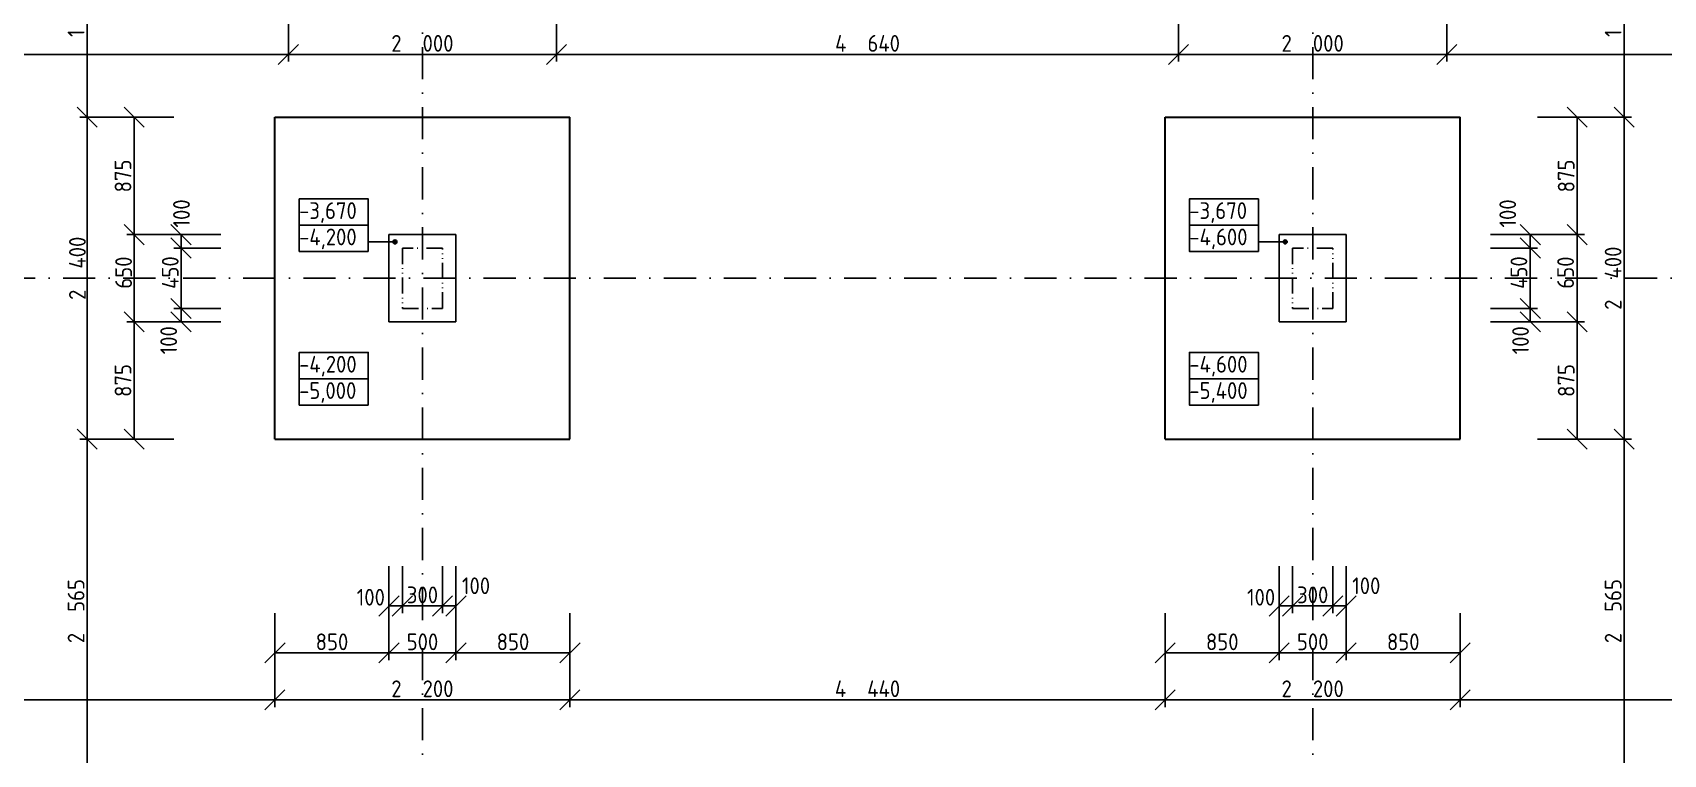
# Model space of a CAD drawing. Extents: x 4511820 to 5180432, y -1526536 to -944957.
# Drawn here: x 5126645 to 5138808, y -1452383 to -1447002 of the extents above; entities that cross this region are included whole.
import ezdxf

# ---------------------------------------------------------------- set-up
doc = ezdxf.new("R2010")
doc.units = 0
doc.header["$MEASUREMENT"] = 0
doc.linetypes.add('ACAD_ISO12W100', pattern=[22, 12, -3, 0.5, -3, 0.5, -3])
doc.linetypes.add('BODKOCIARKOVANA_3', pattern=[5.6, 3, -1.3, 0, -1.3])
doc.layers.get('0').update_dxf_attribs({"linetype": 'CONTINUOUS'})
doc.layers.get('Defpoints').update_dxf_attribs({"color": 61, "linetype": 'CONTINUOUS'})
for name, color, linetype in [('KÓTY', 4, 'CONTINUOUS'), ('MÚRY', 1, 'CONTINUOUS'), ('osi', 253, 'CONTINUOUS'), ('TENKÁ', 7, 'CONTINUOUS')]:
    doc.layers.add(name, color=color, linetype=linetype)
doc.styles.add('STYLE1', font='isocp.shx')
doc.dimstyles.new('STANDARD-50', dxfattribs={"dimtxt": 125, "dimasz": 150, "dimexe": 10, "dimexo": 200, "dimgap": 20, "dimtad": 1, "dimdsep": 46, "dimlunit": 6, "dimtxsty": 'STYLE1', "dimblk1": 'OBLIQUE', "dimblk2": 'OBLIQUE', "dimsah": 1, "dimcen": 2.5, "dimse1": 1, "dimse2": 1, "dimadec": 0, "dimazin": 0, "dimtfac": 1, "dimtmove": 1, "dimatfit": 3, "dimldrblk": 'OBLIQUE', "dimfxl": 1, "dimtolj": 1, "dimtzin": 0, "dimarcsym": 0})

# ---------------------------------------------------------------- blocks, each defined once
blk = doc.blocks.new('_OBLIQUE')
at = {"color": 0, "linetype": 'ByBlock'}
blk.add_line((-0.5, -0.5), (0.5, 0.5), dxfattribs=at)
blk = doc.blocks.new('*D37455')
at = {"layer": 'Defpoints', "color": 0}
for p in [(5128552, -1445983), (5123987, -1446083), (5128552, -1447165)]:
    blk.add_point(p, dxfattribs=at)
at = {"layer": 'KÓTY', "color": 0, "lineweight": -2}
blk.add_line((5123987, -1447165), (5128552, -1447165), dxfattribs=at)
at = {"layer": 'KÓTY', "color": 0, "linetype": 'ByBlock', "lineweight": -2, "xscale": 150, "yscale": 150, "zscale": 150, "rotation": 180}
blk.add_blockref('_OBLIQUE', (5123987, -1447165), dxfattribs=at)
at = {"layer": 'KÓTY', "color": 0, "linetype": 'ByBlock', "lineweight": -2, "xscale": 150, "yscale": 150, "zscale": 150}
blk.add_blockref('_OBLIQUE', (5128552, -1447165), dxfattribs=at)
at = {"layer": 'KÓTY', "color": 0, "insert": (5126270, -1447082), "char_height": 125, "attachment_point": 5, "style": 'STYLE1'}
blk.add_mtext('\\A1;4ﾠ565', dxfattribs=at)
blk = doc.blocks.new('*D37672')
at = {"layer": 'Defpoints', "color": 0}
for p in [(5128452, -1450033), (5130652, -1450033), (5130652, -1451977)]:
    blk.add_point(p, dxfattribs=at)
at = {"layer": 'KÓTY', "color": 0, "lineweight": -2}
blk.add_line((5128452, -1451977), (5130652, -1451977), dxfattribs=at)
at = {"layer": 'KÓTY', "color": 0, "linetype": 'ByBlock', "lineweight": -2, "xscale": 150, "yscale": 150, "zscale": 150, "rotation": 180}
blk.add_blockref('_OBLIQUE', (5128452, -1451977), dxfattribs=at)
at = {"layer": 'KÓTY', "color": 0, "linetype": 'ByBlock', "lineweight": -2, "xscale": 150, "yscale": 150, "zscale": 150}
blk.add_blockref('_OBLIQUE', (5130652, -1451977), dxfattribs=at)
at = {"layer": 'KÓTY', "color": 0, "insert": (5129552, -1451894), "char_height": 125, "attachment_point": 5, "style": 'STYLE1'}
blk.add_mtext('\\A1;2ﾠ200', dxfattribs=at)
blk = doc.blocks.new('*D37673')
at = {"layer": 'Defpoints', "color": 0}
for p in [(5123987, -1450033), (5128452, -1450033), (5123987, -1451977)]:
    blk.add_point(p, dxfattribs=at)
at = {"layer": 'KÓTY', "color": 0, "lineweight": -2}
blk.add_line((5128452, -1451977), (5123987, -1451977), dxfattribs=at)
at = {"layer": 'KÓTY', "color": 0, "linetype": 'ByBlock', "lineweight": -2, "xscale": 150, "yscale": 150, "zscale": 150, "rotation": 180}
blk.add_blockref('_OBLIQUE', (5123987, -1451977), dxfattribs=at)
at = {"layer": 'KÓTY', "color": 0, "linetype": 'ByBlock', "lineweight": -2, "xscale": 150, "yscale": 150, "zscale": 150}
blk.add_blockref('_OBLIQUE', (5128452, -1451977), dxfattribs=at)
at = {"layer": 'KÓTY', "color": 0, "insert": (5126220, -1451894), "char_height": 125, "attachment_point": 5, "style": 'STYLE1'}
blk.add_mtext('\\A1;4ﾠ465', dxfattribs=at)
blk = doc.blocks.new('*D37674')
at = {"layer": 'Defpoints', "color": 0}
for p in [(5128452.5, -1449158), (5129302.5, -1449158), (5128452.5, -1451626.5)]:
    blk.add_point(p, dxfattribs=at)
at = {"layer": 'KÓTY', "color": 0, "lineweight": -2}
blk.add_line((5129302.5, -1451626.5), (5128452.5, -1451626.5), dxfattribs=at)
at = {"layer": 'KÓTY', "color": 0, "linetype": 'ByBlock', "lineweight": -2, "xscale": 150, "yscale": 150, "zscale": 150, "rotation": 180}
blk.add_blockref('_OBLIQUE', (5128452.5, -1451626.5), dxfattribs=at)
at = {"layer": 'KÓTY', "color": 0, "linetype": 'ByBlock', "lineweight": -2, "xscale": 150, "yscale": 150, "zscale": 150}
blk.add_blockref('_OBLIQUE', (5129302.5, -1451626.5), dxfattribs=at)
at = {"layer": 'KÓTY', "color": 0, "insert": (5128877.5, -1451544), "char_height": 125, "attachment_point": 5, "style": 'STYLE1'}
blk.add_mtext('\\A1;850', dxfattribs=at)
blk = doc.blocks.new('*D37675')
at = {"layer": 'Defpoints', "color": 0}
for p in [(5129302.5, -1449158), (5129802.5, -1449158), (5129802.5, -1451626.5)]:
    blk.add_point(p, dxfattribs=at)
at = {"layer": 'KÓTY', "color": 0, "lineweight": -2}
blk.add_line((5129302.5, -1451626.5), (5129802.5, -1451626.5), dxfattribs=at)
at = {"layer": 'KÓTY', "color": 0, "linetype": 'ByBlock', "lineweight": -2, "xscale": 150, "yscale": 150, "zscale": 150, "rotation": 180}
blk.add_blockref('_OBLIQUE', (5129302.5, -1451626.5), dxfattribs=at)
at = {"layer": 'KÓTY', "color": 0, "linetype": 'ByBlock', "lineweight": -2, "xscale": 150, "yscale": 150, "zscale": 150}
blk.add_blockref('_OBLIQUE', (5129802.5, -1451626.5), dxfattribs=at)
at = {"layer": 'KÓTY', "color": 0, "insert": (5129552.5, -1451544), "char_height": 125, "attachment_point": 5, "style": 'STYLE1'}
blk.add_mtext('\\A1;500', dxfattribs=at)
blk = doc.blocks.new('*D37676')
at = {"layer": 'Defpoints', "color": 0}
for p in [(5129802.5, -1449158), (5130652.5, -1449158), (5130652.5, -1451626.5)]:
    blk.add_point(p, dxfattribs=at)
at = {"layer": 'KÓTY', "color": 0, "lineweight": -2}
blk.add_line((5129802.5, -1451626.5), (5130652.5, -1451626.5), dxfattribs=at)
at = {"layer": 'KÓTY', "color": 0, "linetype": 'ByBlock', "lineweight": -2, "xscale": 150, "yscale": 150, "zscale": 150, "rotation": 180}
blk.add_blockref('_OBLIQUE', (5129802.5, -1451626.5), dxfattribs=at)
at = {"layer": 'KÓTY', "color": 0, "linetype": 'ByBlock', "lineweight": -2, "xscale": 150, "yscale": 150, "zscale": 150}
blk.add_blockref('_OBLIQUE', (5130652.5, -1451626.5), dxfattribs=at)
at = {"layer": 'KÓTY', "color": 0, "insert": (5130227.5, -1451544), "char_height": 125, "attachment_point": 5, "style": 'STYLE1'}
blk.add_mtext('\\A1;850', dxfattribs=at)
blk = doc.blocks.new('*D37677')
at = {"layer": 'Defpoints', "color": 0}
for p in [(5129402.5, -1449058), (5129702.5, -1449058), (5129402.5, -1451276.5)]:
    blk.add_point(p, dxfattribs=at)
at = {"layer": 'KÓTY', "color": 0, "lineweight": -2}
blk.add_line((5129702.5, -1451276.5), (5129402.5, -1451276.5), dxfattribs=at)
at = {"layer": 'KÓTY', "color": 0, "linetype": 'ByBlock', "lineweight": -2, "xscale": 150, "yscale": 150, "zscale": 150, "rotation": 180}
blk.add_blockref('_OBLIQUE', (5129402.5, -1451276.5), dxfattribs=at)
at = {"layer": 'KÓTY', "color": 0, "linetype": 'ByBlock', "lineweight": -2, "xscale": 150, "yscale": 150, "zscale": 150}
blk.add_blockref('_OBLIQUE', (5129702.5, -1451276.5), dxfattribs=at)
at = {"layer": 'KÓTY', "color": 0, "insert": (5129552.5, -1451194), "char_height": 125, "attachment_point": 5, "style": 'STYLE1'}
blk.add_mtext('\\A1;300', dxfattribs=at)
blk = doc.blocks.new('*D37678')
at = {"layer": 'Defpoints', "color": 0}
for p in [(5129702.5, -1449058), (5129802.5, -1449058), (5129802.5, -1451276.5)]:
    blk.add_point(p, dxfattribs=at)
at = {"layer": 'KÓTY', "color": 0, "lineweight": -2}
blk.add_line((5129702.5, -1451276.5), (5129802.5, -1451276.5), dxfattribs=at)
at = {"layer": 'KÓTY', "color": 0, "linetype": 'ByBlock', "lineweight": -2, "xscale": 150, "yscale": 150, "zscale": 150, "rotation": 180}
blk.add_blockref('_OBLIQUE', (5129702.5, -1451276.5), dxfattribs=at)
at = {"layer": 'KÓTY', "color": 0, "linetype": 'ByBlock', "lineweight": -2, "xscale": 150, "yscale": 150, "zscale": 150}
blk.add_blockref('_OBLIQUE', (5129802.5, -1451276.5), dxfattribs=at)
at = {"layer": 'KÓTY', "color": 0, "insert": (5129952, -1451126), "char_height": 125, "attachment_point": 5, "style": 'STYLE1'}
blk.add_mtext('\\A1;100', dxfattribs=at)
blk = doc.blocks.new('*D37679')
at = {"layer": 'Defpoints', "color": 0}
for p in [(5129302.5, -1449058), (5129402.5, -1449058), (5129302.5, -1451276.5)]:
    blk.add_point(p, dxfattribs=at)
at = {"layer": 'KÓTY', "color": 0, "lineweight": -2}
blk.add_line((5129402.5, -1451276.5), (5129302.5, -1451276.5), dxfattribs=at)
at = {"layer": 'KÓTY', "color": 0, "linetype": 'ByBlock', "lineweight": -2, "xscale": 150, "yscale": 150, "zscale": 150, "rotation": 180}
blk.add_blockref('_OBLIQUE', (5129302.5, -1451276.5), dxfattribs=at)
at = {"layer": 'KÓTY', "color": 0, "linetype": 'ByBlock', "lineweight": -2, "xscale": 150, "yscale": 150, "zscale": 150}
blk.add_blockref('_OBLIQUE', (5129402.5, -1451276.5), dxfattribs=at)
at = {"layer": 'KÓTY', "color": 0, "insert": (5129167.5, -1451211.5), "char_height": 125, "attachment_point": 5, "style": 'STYLE1'}
blk.add_mtext('\\A1;100', dxfattribs=at)
blk = doc.blocks.new('*D37872')
at = {"layer": 'Defpoints', "color": 0}
for p in [(5130652, -1450033), (5135092, -1450033), (5135092, -1451977)]:
    blk.add_point(p, dxfattribs=at)
at = {"layer": 'KÓTY', "color": 0, "lineweight": -2}
blk.add_line((5130652, -1451977), (5135092, -1451977), dxfattribs=at)
at = {"layer": 'KÓTY', "color": 0, "linetype": 'ByBlock', "lineweight": -2, "xscale": 150, "yscale": 150, "zscale": 150, "rotation": 180}
blk.add_blockref('_OBLIQUE', (5130652, -1451977), dxfattribs=at)
at = {"layer": 'KÓTY', "color": 0, "linetype": 'ByBlock', "lineweight": -2, "xscale": 150, "yscale": 150, "zscale": 150}
blk.add_blockref('_OBLIQUE', (5135092, -1451977), dxfattribs=at)
at = {"layer": 'KÓTY', "color": 0, "insert": (5132872, -1451894), "char_height": 125, "attachment_point": 5, "style": 'STYLE1'}
blk.add_mtext('\\A1;4ﾠ440', dxfattribs=at)
blk = doc.blocks.new('*D37873')
at = {"layer": 'Defpoints', "color": 0}
for p in [(5135092, -1450033), (5137292, -1450033), (5137292, -1451977)]:
    blk.add_point(p, dxfattribs=at)
at = {"layer": 'KÓTY', "color": 0, "lineweight": -2}
blk.add_line((5135092, -1451977), (5137292, -1451977), dxfattribs=at)
at = {"layer": 'KÓTY', "color": 0, "linetype": 'ByBlock', "lineweight": -2, "xscale": 150, "yscale": 150, "zscale": 150, "rotation": 180}
blk.add_blockref('_OBLIQUE', (5135092, -1451977), dxfattribs=at)
at = {"layer": 'KÓTY', "color": 0, "linetype": 'ByBlock', "lineweight": -2, "xscale": 150, "yscale": 150, "zscale": 150}
blk.add_blockref('_OBLIQUE', (5137292, -1451977), dxfattribs=at)
at = {"layer": 'KÓTY', "color": 0, "insert": (5136192, -1451894), "char_height": 125, "attachment_point": 5, "style": 'STYLE1'}
blk.add_mtext('\\A1;2ﾠ200', dxfattribs=at)
blk = doc.blocks.new('*D37874')
at = {"layer": 'Defpoints', "color": 0}
for p in [(5137292, -1450033), (5141832, -1450033), (5141832, -1451977)]:
    blk.add_point(p, dxfattribs=at)
at = {"layer": 'KÓTY', "color": 0, "lineweight": -2}
blk.add_line((5137292, -1451977), (5141832, -1451977), dxfattribs=at)
at = {"layer": 'KÓTY', "color": 0, "linetype": 'ByBlock', "lineweight": -2, "xscale": 150, "yscale": 150, "zscale": 150, "rotation": 180}
blk.add_blockref('_OBLIQUE', (5137292, -1451977), dxfattribs=at)
at = {"layer": 'KÓTY', "color": 0, "linetype": 'ByBlock', "lineweight": -2, "xscale": 150, "yscale": 150, "zscale": 150}
blk.add_blockref('_OBLIQUE', (5141832, -1451977), dxfattribs=at)
at = {"layer": 'KÓTY', "color": 0, "insert": (5139562, -1451894), "char_height": 125, "attachment_point": 5, "style": 'STYLE1'}
blk.add_mtext('\\A1;4ﾠ540', dxfattribs=at)
blk = doc.blocks.new('*D37875')
at = {"layer": 'Defpoints', "color": 0}
for p in [(5135092.5, -1449158), (5135942.5, -1449158), (5135092.5, -1451626.5)]:
    blk.add_point(p, dxfattribs=at)
at = {"layer": 'KÓTY', "color": 0, "lineweight": -2}
blk.add_line((5135942.5, -1451626.5), (5135092.5, -1451626.5), dxfattribs=at)
at = {"layer": 'KÓTY', "color": 0, "linetype": 'ByBlock', "lineweight": -2, "xscale": 150, "yscale": 150, "zscale": 150, "rotation": 180}
blk.add_blockref('_OBLIQUE', (5135092.5, -1451626.5), dxfattribs=at)
at = {"layer": 'KÓTY', "color": 0, "linetype": 'ByBlock', "lineweight": -2, "xscale": 150, "yscale": 150, "zscale": 150}
blk.add_blockref('_OBLIQUE', (5135942.5, -1451626.5), dxfattribs=at)
at = {"layer": 'KÓTY', "color": 0, "insert": (5135517.5, -1451544), "char_height": 125, "attachment_point": 5, "style": 'STYLE1'}
blk.add_mtext('\\A1;850', dxfattribs=at)
blk = doc.blocks.new('*D37876')
at = {"layer": 'Defpoints', "color": 0}
for p in [(5135942.5, -1449158), (5136442.5, -1449158), (5136442.5, -1451626.5)]:
    blk.add_point(p, dxfattribs=at)
at = {"layer": 'KÓTY', "color": 0, "lineweight": -2}
blk.add_line((5135942.5, -1451626.5), (5136442.5, -1451626.5), dxfattribs=at)
at = {"layer": 'KÓTY', "color": 0, "linetype": 'ByBlock', "lineweight": -2, "xscale": 150, "yscale": 150, "zscale": 150, "rotation": 180}
blk.add_blockref('_OBLIQUE', (5135942.5, -1451626.5), dxfattribs=at)
at = {"layer": 'KÓTY', "color": 0, "linetype": 'ByBlock', "lineweight": -2, "xscale": 150, "yscale": 150, "zscale": 150}
blk.add_blockref('_OBLIQUE', (5136442.5, -1451626.5), dxfattribs=at)
at = {"layer": 'KÓTY', "color": 0, "insert": (5136192.5, -1451544), "char_height": 125, "attachment_point": 5, "style": 'STYLE1'}
blk.add_mtext('\\A1;500', dxfattribs=at)
blk = doc.blocks.new('*D37877')
at = {"layer": 'Defpoints', "color": 0}
for p in [(5136442.5, -1449158), (5137292.5, -1449158), (5137292.5, -1451626.5)]:
    blk.add_point(p, dxfattribs=at)
at = {"layer": 'KÓTY', "color": 0, "lineweight": -2}
blk.add_line((5136442.5, -1451626.5), (5137292.5, -1451626.5), dxfattribs=at)
at = {"layer": 'KÓTY', "color": 0, "linetype": 'ByBlock', "lineweight": -2, "xscale": 150, "yscale": 150, "zscale": 150, "rotation": 180}
blk.add_blockref('_OBLIQUE', (5136442.5, -1451626.5), dxfattribs=at)
at = {"layer": 'KÓTY', "color": 0, "linetype": 'ByBlock', "lineweight": -2, "xscale": 150, "yscale": 150, "zscale": 150}
blk.add_blockref('_OBLIQUE', (5137292.5, -1451626.5), dxfattribs=at)
at = {"layer": 'KÓTY', "color": 0, "insert": (5136867.5, -1451544), "char_height": 125, "attachment_point": 5, "style": 'STYLE1'}
blk.add_mtext('\\A1;850', dxfattribs=at)
blk = doc.blocks.new('*D37878')
at = {"layer": 'Defpoints', "color": 0}
for p in [(5136042.5, -1449058), (5136342.5, -1449058), (5136042.5, -1451276.5)]:
    blk.add_point(p, dxfattribs=at)
at = {"layer": 'KÓTY', "color": 0, "lineweight": -2}
blk.add_line((5136342.5, -1451276.5), (5136042.5, -1451276.5), dxfattribs=at)
at = {"layer": 'KÓTY', "color": 0, "linetype": 'ByBlock', "lineweight": -2, "xscale": 150, "yscale": 150, "zscale": 150, "rotation": 180}
blk.add_blockref('_OBLIQUE', (5136042.5, -1451276.5), dxfattribs=at)
at = {"layer": 'KÓTY', "color": 0, "linetype": 'ByBlock', "lineweight": -2, "xscale": 150, "yscale": 150, "zscale": 150}
blk.add_blockref('_OBLIQUE', (5136342.5, -1451276.5), dxfattribs=at)
at = {"layer": 'KÓTY', "color": 0, "insert": (5136192.5, -1451194), "char_height": 125, "attachment_point": 5, "style": 'STYLE1'}
blk.add_mtext('\\A1;300', dxfattribs=at)
blk = doc.blocks.new('*D37879')
at = {"layer": 'Defpoints', "color": 0}
for p in [(5136342.5, -1449058), (5136442.5, -1449058), (5136442.5, -1451276.5)]:
    blk.add_point(p, dxfattribs=at)
at = {"layer": 'KÓTY', "color": 0, "lineweight": -2}
blk.add_line((5136342.5, -1451276.5), (5136442.5, -1451276.5), dxfattribs=at)
at = {"layer": 'KÓTY', "color": 0, "linetype": 'ByBlock', "lineweight": -2, "xscale": 150, "yscale": 150, "zscale": 150, "rotation": 180}
blk.add_blockref('_OBLIQUE', (5136342.5, -1451276.5), dxfattribs=at)
at = {"layer": 'KÓTY', "color": 0, "linetype": 'ByBlock', "lineweight": -2, "xscale": 150, "yscale": 150, "zscale": 150}
blk.add_blockref('_OBLIQUE', (5136442.5, -1451276.5), dxfattribs=at)
at = {"layer": 'KÓTY', "color": 0, "insert": (5136592, -1451126), "char_height": 125, "attachment_point": 5, "style": 'STYLE1'}
blk.add_mtext('\\A1;100', dxfattribs=at)
blk = doc.blocks.new('*D37880')
at = {"layer": 'Defpoints', "color": 0}
for p in [(5135942.5, -1449058), (5136042.5, -1449058), (5135942.5, -1451276.5)]:
    blk.add_point(p, dxfattribs=at)
at = {"layer": 'KÓTY', "color": 0, "lineweight": -2}
blk.add_line((5136042.5, -1451276.5), (5135942.5, -1451276.5), dxfattribs=at)
at = {"layer": 'KÓTY', "color": 0, "linetype": 'ByBlock', "lineweight": -2, "xscale": 150, "yscale": 150, "zscale": 150, "rotation": 180}
blk.add_blockref('_OBLIQUE', (5135942.5, -1451276.5), dxfattribs=at)
at = {"layer": 'KÓTY', "color": 0, "linetype": 'ByBlock', "lineweight": -2, "xscale": 150, "yscale": 150, "zscale": 150}
blk.add_blockref('_OBLIQUE', (5136042.5, -1451276.5), dxfattribs=at)
at = {"layer": 'KÓTY', "color": 0, "insert": (5135807.5, -1451211.5), "char_height": 125, "attachment_point": 5, "style": 'STYLE1'}
blk.add_mtext('\\A1;100', dxfattribs=at)
blk = doc.blocks.new('*D37916')
at = {"layer": 'Defpoints', "color": 0}
for p in [(5128552, -1445983), (5130552, -1445983), (5130552, -1447165)]:
    blk.add_point(p, dxfattribs=at)
at = {"layer": 'KÓTY', "color": 0, "lineweight": -2}
blk.add_line((5128552, -1447165), (5130552, -1447165), dxfattribs=at)
at = {"layer": 'KÓTY', "color": 0, "linetype": 'ByBlock', "lineweight": -2, "xscale": 150, "yscale": 150, "zscale": 150, "rotation": 180}
blk.add_blockref('_OBLIQUE', (5128552, -1447165), dxfattribs=at)
at = {"layer": 'KÓTY', "color": 0, "linetype": 'ByBlock', "lineweight": -2, "xscale": 150, "yscale": 150, "zscale": 150}
blk.add_blockref('_OBLIQUE', (5130552, -1447165), dxfattribs=at)
at = {"layer": 'KÓTY', "color": 0, "insert": (5129552, -1447082), "char_height": 125, "attachment_point": 5, "style": 'STYLE1'}
blk.add_mtext('\\A1;2ﾠ000', dxfattribs=at)
blk = doc.blocks.new('*D37917')
at = {"layer": 'Defpoints', "color": 0}
for p in [(5130552, -1445983), (5135192, -1445983), (5135192, -1447165)]:
    blk.add_point(p, dxfattribs=at)
at = {"layer": 'KÓTY', "color": 0, "lineweight": -2}
blk.add_line((5130552, -1447165), (5135192, -1447165), dxfattribs=at)
at = {"layer": 'KÓTY', "color": 0, "linetype": 'ByBlock', "lineweight": -2, "xscale": 150, "yscale": 150, "zscale": 150, "rotation": 180}
blk.add_blockref('_OBLIQUE', (5130552, -1447165), dxfattribs=at)
at = {"layer": 'KÓTY', "color": 0, "linetype": 'ByBlock', "lineweight": -2, "xscale": 150, "yscale": 150, "zscale": 150}
blk.add_blockref('_OBLIQUE', (5135192, -1447165), dxfattribs=at)
at = {"layer": 'KÓTY', "color": 0, "insert": (5132872, -1447082), "char_height": 125, "attachment_point": 5, "style": 'STYLE1'}
blk.add_mtext('\\A1;4ﾠ640', dxfattribs=at)
blk = doc.blocks.new('*D37918')
at = {"layer": 'Defpoints', "color": 0}
for p in [(5135192, -1445983), (5137192, -1445983), (5137192, -1447165)]:
    blk.add_point(p, dxfattribs=at)
at = {"layer": 'KÓTY', "color": 0, "lineweight": -2}
blk.add_line((5135192, -1447165), (5137192, -1447165), dxfattribs=at)
at = {"layer": 'KÓTY', "color": 0, "linetype": 'ByBlock', "lineweight": -2, "xscale": 150, "yscale": 150, "zscale": 150, "rotation": 180}
blk.add_blockref('_OBLIQUE', (5135192, -1447165), dxfattribs=at)
at = {"layer": 'KÓTY', "color": 0, "linetype": 'ByBlock', "lineweight": -2, "xscale": 150, "yscale": 150, "zscale": 150}
blk.add_blockref('_OBLIQUE', (5137192, -1447165), dxfattribs=at)
at = {"layer": 'KÓTY', "color": 0, "insert": (5136192, -1447082), "char_height": 125, "attachment_point": 5, "style": 'STYLE1'}
blk.add_mtext('\\A1;2ﾠ000', dxfattribs=at)
blk = doc.blocks.new('*D37964')
at = {"layer": 'Defpoints', "color": 0}
for p in [(5128326, -1447633), (5127051, -1450033), (5128326, -1450033)]:
    blk.add_point(p, dxfattribs=at)
at = {"layer": 'KÓTY', "color": 0, "lineweight": -2}
blk.add_line((5127051, -1447633), (5127051, -1450033), dxfattribs=at)
at = {"layer": 'KÓTY', "color": 0, "linetype": 'ByBlock', "lineweight": -2, "xscale": 150, "yscale": 150, "zscale": 150}
for p, rotation in [((5127051, -1447633), 90), ((5127051, -1450033), 270)]:
    blk.add_blockref('_OBLIQUE', p, dxfattribs=dict(at, rotation=rotation))
at = {"layer": 'KÓTY', "color": 0, "insert": (5126979, -1448759), "char_height": 125, "attachment_point": 5, "rotation": 90, "style": 'STYLE1'}
blk.add_mtext('\\A1;2ﾠ400', dxfattribs=at)
blk = doc.blocks.new('*D37965')
at = {"layer": 'Defpoints', "color": 0}
for p in [(5129175.5, -1449158), (5127401.5, -1450033), (5129175.5, -1450033)]:
    blk.add_point(p, dxfattribs=at)
at = {"layer": 'KÓTY', "color": 0, "lineweight": -2}
blk.add_line((5127401.5, -1449158), (5127401.5, -1450033), dxfattribs=at)
at = {"layer": 'KÓTY', "color": 0, "linetype": 'ByBlock', "lineweight": -2, "xscale": 150, "yscale": 150, "zscale": 150}
for p, rotation in [((5127401.5, -1449158), 90), ((5127401.5, -1450033), 270)]:
    blk.add_blockref('_OBLIQUE', p, dxfattribs=dict(at, rotation=rotation))
at = {"layer": 'KÓTY', "color": 0, "insert": (5127319, -1449595.5), "char_height": 125, "attachment_point": 5, "rotation": 90, "style": 'STYLE1'}
blk.add_mtext('\\A1;875', dxfattribs=at)
blk = doc.blocks.new('*D37966')
at = {"layer": 'Defpoints', "color": 0}
for p in [(5129275.5, -1448608), (5127751.5, -1449058), (5129275.5, -1449058)]:
    blk.add_point(p, dxfattribs=at)
at = {"layer": 'KÓTY', "color": 0, "lineweight": -2}
blk.add_line((5127751.5, -1448608), (5127751.5, -1449058), dxfattribs=at)
at = {"layer": 'KÓTY', "color": 0, "linetype": 'ByBlock', "lineweight": -2, "xscale": 150, "yscale": 150, "zscale": 150}
for p, rotation in [((5127751.5, -1448608), 90), ((5127751.5, -1449058), 270)]:
    blk.add_blockref('_OBLIQUE', p, dxfattribs=dict(at, rotation=rotation))
at = {"layer": 'KÓTY', "color": 0, "insert": (5127671.5, -1448791), "char_height": 125, "attachment_point": 5, "rotation": 90, "style": 'STYLE1'}
blk.add_mtext('\\A1;450', dxfattribs=at)
blk = doc.blocks.new('*D37967')
at = {"layer": 'Defpoints', "color": 0}
for p in [(5129175.5, -1448508), (5127401.5, -1449158), (5129175.5, -1449158)]:
    blk.add_point(p, dxfattribs=at)
at = {"layer": 'KÓTY', "color": 0, "lineweight": -2}
blk.add_line((5127401.5, -1448508), (5127401.5, -1449158), dxfattribs=at)
at = {"layer": 'KÓTY', "color": 0, "linetype": 'ByBlock', "lineweight": -2, "xscale": 150, "yscale": 150, "zscale": 150}
for p, rotation in [((5127401.5, -1448508), 90), ((5127401.5, -1449158), 270)]:
    blk.add_blockref('_OBLIQUE', p, dxfattribs=dict(at, rotation=rotation))
at = {"layer": 'KÓTY', "color": 0, "insert": (5127323.5, -1448791), "char_height": 125, "attachment_point": 5, "rotation": 90, "style": 'STYLE1'}
blk.add_mtext('\\A1;650', dxfattribs=at)
blk = doc.blocks.new('*D37968')
at = {"layer": 'Defpoints', "color": 0}
for p in [(5127401.5, -1447633), (5129175.5, -1447633), (5129175.5, -1448508)]:
    blk.add_point(p, dxfattribs=at)
at = {"layer": 'KÓTY', "color": 0, "lineweight": -2}
blk.add_line((5127401.5, -1448508), (5127401.5, -1447633), dxfattribs=at)
at = {"layer": 'KÓTY', "color": 0, "linetype": 'ByBlock', "lineweight": -2, "xscale": 150, "yscale": 150, "zscale": 150}
for p, rotation in [((5127401.5, -1447633), 90), ((5127401.5, -1448508), 270)]:
    blk.add_blockref('_OBLIQUE', p, dxfattribs=dict(at, rotation=rotation))
at = {"layer": 'KÓTY', "color": 0, "insert": (5127319, -1448070.5), "char_height": 125, "attachment_point": 5, "rotation": 90, "style": 'STYLE1'}
blk.add_mtext('\\A1;875', dxfattribs=at)
blk = doc.blocks.new('*D37969')
at = {"layer": 'Defpoints', "color": 0}
for p in [(5127751.5, -1448508), (5129275.5, -1448508), (5129275.5, -1448608)]:
    blk.add_point(p, dxfattribs=at)
at = {"layer": 'KÓTY', "color": 0, "lineweight": -2}
blk.add_line((5127751.5, -1448608), (5127751.5, -1448508), dxfattribs=at)
at = {"layer": 'KÓTY', "color": 0, "linetype": 'ByBlock', "lineweight": -2, "xscale": 150, "yscale": 150, "zscale": 150}
for p, rotation in [((5127751.5, -1448508), 90), ((5127751.5, -1448608), 270)]:
    blk.add_blockref('_OBLIQUE', p, dxfattribs=dict(at, rotation=rotation))
at = {"layer": 'KÓTY', "color": 0, "insert": (5127755, -1448350), "char_height": 125, "attachment_point": 5, "rotation": 90, "style": 'STYLE1'}
blk.add_mtext('\\A1;100', dxfattribs=at)
blk = doc.blocks.new('*D37970')
at = {"layer": 'Defpoints', "color": 0}
for p in [(5129275.5, -1449058), (5127751.5, -1449158), (5129275.5, -1449158)]:
    blk.add_point(p, dxfattribs=at)
at = {"layer": 'KÓTY', "color": 0, "lineweight": -2}
blk.add_line((5127751.5, -1449058), (5127751.5, -1449158), dxfattribs=at)
at = {"layer": 'KÓTY', "color": 0, "linetype": 'ByBlock', "lineweight": -2, "xscale": 150, "yscale": 150, "zscale": 150}
for p, rotation in [((5127751.5, -1449058), 90), ((5127751.5, -1449158), 270)]:
    blk.add_blockref('_OBLIQUE', p, dxfattribs=dict(at, rotation=rotation))
at = {"layer": 'KÓTY', "color": 0, "insert": (5127659.5, -1449295.5), "char_height": 125, "attachment_point": 5, "rotation": 90, "style": 'STYLE1'}
blk.add_mtext('\\A1;100', dxfattribs=at)
blk = doc.blocks.new('*D37971')
at = {"layer": 'Defpoints', "color": 0}
for p in [(5128552, -1445983), (5127051, -1447633), (5128552, -1447633)]:
    blk.add_point(p, dxfattribs=at)
at = {"layer": 'KÓTY', "color": 0, "lineweight": -2}
blk.add_line((5127051, -1445983), (5127051, -1447633), dxfattribs=at)
at = {"layer": 'KÓTY', "color": 0, "linetype": 'ByBlock', "lineweight": -2, "xscale": 150, "yscale": 150, "zscale": 150}
for p, rotation in [((5127051, -1445983), 90), ((5127051, -1447633), 270)]:
    blk.add_blockref('_OBLIQUE', p, dxfattribs=dict(at, rotation=rotation))
at = {"layer": 'KÓTY', "color": 0, "insert": (5126969, -1446808), "char_height": 125, "attachment_point": 5, "rotation": 90, "style": 'STYLE1'}
blk.add_mtext('\\A1;1ﾠ650', dxfattribs=at)
blk = doc.blocks.new('*D37972')
at = {"layer": 'Defpoints', "color": 0}
for p in [(5128452, -1450033), (5127051, -1452598), (5128452, -1452598)]:
    blk.add_point(p, dxfattribs=at)
at = {"layer": 'KÓTY', "color": 0, "lineweight": -2}
blk.add_line((5127051, -1450033), (5127051, -1452598), dxfattribs=at)
at = {"layer": 'KÓTY', "color": 0, "linetype": 'ByBlock', "lineweight": -2, "xscale": 150, "yscale": 150, "zscale": 150}
for p, rotation in [((5127051, -1450033), 90), ((5127051, -1452598), 270)]:
    blk.add_blockref('_OBLIQUE', p, dxfattribs=dict(at, rotation=rotation))
at = {"layer": 'KÓTY', "color": 0, "insert": (5126969, -1451315), "char_height": 125, "attachment_point": 5, "rotation": 90, "style": 'STYLE1'}
blk.add_mtext('\\A1;2ﾠ565', dxfattribs=at)
blk = doc.blocks.new('*D38013')
at = {"layer": 'Defpoints', "color": 0}
for p in [(5137192, -1445983), (5137192, -1447633), (5138516, -1447633)]:
    blk.add_point(p, dxfattribs=at)
at = {"layer": 'KÓTY', "color": 0, "lineweight": -2}
blk.add_line((5138516, -1445983), (5138516, -1447633), dxfattribs=at)
at = {"layer": 'KÓTY', "color": 0, "linetype": 'ByBlock', "lineweight": -2, "xscale": 150, "yscale": 150, "zscale": 150}
for p, rotation in [((5138516, -1445983), 90), ((5138516, -1447633), 270)]:
    blk.add_blockref('_OBLIQUE', p, dxfattribs=dict(at, rotation=rotation))
at = {"layer": 'KÓTY', "color": 0, "insert": (5138433, -1446808), "char_height": 125, "attachment_point": 5, "rotation": 90, "style": 'STYLE1'}
blk.add_mtext('\\A1;1ﾠ650', dxfattribs=at)
blk = doc.blocks.new('*D38014')
at = {"layer": 'Defpoints', "color": 0}
for p in [(5137292, -1447633), (5137292, -1450033), (5138516, -1450033)]:
    blk.add_point(p, dxfattribs=at)
at = {"layer": 'KÓTY', "color": 0, "lineweight": -2}
blk.add_line((5138516, -1447633), (5138516, -1450033), dxfattribs=at)
at = {"layer": 'KÓTY', "color": 0, "linetype": 'ByBlock', "lineweight": -2, "xscale": 150, "yscale": 150, "zscale": 150}
for p, rotation in [((5138516, -1447633), 90), ((5138516, -1450033), 270)]:
    blk.add_blockref('_OBLIQUE', p, dxfattribs=dict(at, rotation=rotation))
at = {"layer": 'KÓTY', "color": 0, "insert": (5138433, -1448833), "char_height": 125, "attachment_point": 5, "rotation": 90, "style": 'STYLE1'}
blk.add_mtext('\\A1;2ﾠ400', dxfattribs=at)
blk = doc.blocks.new('*D38015')
at = {"layer": 'Defpoints', "color": 0}
for p in [(5137241, -1450033), (5137241, -1452598), (5138516, -1452598)]:
    blk.add_point(p, dxfattribs=at)
at = {"layer": 'KÓTY', "color": 0, "lineweight": -2}
blk.add_line((5138516, -1450033), (5138516, -1452598), dxfattribs=at)
at = {"layer": 'KÓTY', "color": 0, "linetype": 'ByBlock', "lineweight": -2, "xscale": 150, "yscale": 150, "zscale": 150}
for p, rotation in [((5138516, -1450033), 90), ((5138516, -1452598), 270)]:
    blk.add_blockref('_OBLIQUE', p, dxfattribs=dict(at, rotation=rotation))
at = {"layer": 'KÓTY', "color": 0, "insert": (5138433, -1451315), "char_height": 125, "attachment_point": 5, "rotation": 90, "style": 'STYLE1'}
blk.add_mtext('\\A1;2ﾠ565', dxfattribs=at)
blk = doc.blocks.new('*D38022')
at = {"layer": 'Defpoints', "color": 0}
for p in [(5136391.5, -1449158), (5136391.5, -1450033), (5138165.5, -1450033)]:
    blk.add_point(p, dxfattribs=at)
at = {"layer": 'KÓTY', "color": 0, "lineweight": -2}
blk.add_line((5138165.5, -1449158), (5138165.5, -1450033), dxfattribs=at)
at = {"layer": 'KÓTY', "color": 0, "linetype": 'ByBlock', "lineweight": -2, "xscale": 150, "yscale": 150, "zscale": 150}
for p, rotation in [((5138165.5, -1449158), 90), ((5138165.5, -1450033), 270)]:
    blk.add_blockref('_OBLIQUE', p, dxfattribs=dict(at, rotation=rotation))
at = {"layer": 'KÓTY', "color": 0, "insert": (5138083, -1449595.5), "char_height": 125, "attachment_point": 5, "rotation": 90, "style": 'STYLE1'}
blk.add_mtext('\\A1;875', dxfattribs=at)
blk = doc.blocks.new('*D38023')
at = {"layer": 'Defpoints', "color": 0}
for p in [(5136291.5, -1448608), (5136291.5, -1449058), (5137815.5, -1449058)]:
    blk.add_point(p, dxfattribs=at)
at = {"layer": 'KÓTY', "color": 0, "lineweight": -2}
blk.add_line((5137815.5, -1448608), (5137815.5, -1449058), dxfattribs=at)
at = {"layer": 'KÓTY', "color": 0, "linetype": 'ByBlock', "lineweight": -2, "xscale": 150, "yscale": 150, "zscale": 150}
for p, rotation in [((5137815.5, -1448608), 90), ((5137815.5, -1449058), 270)]:
    blk.add_blockref('_OBLIQUE', p, dxfattribs=dict(at, rotation=rotation))
at = {"layer": 'KÓTY', "color": 0, "insert": (5137730.5, -1448791), "char_height": 125, "attachment_point": 5, "rotation": 90, "style": 'STYLE1'}
blk.add_mtext('\\A1;450', dxfattribs=at)
blk = doc.blocks.new('*D38024')
at = {"layer": 'Defpoints', "color": 0}
for p in [(5136391.5, -1448508), (5136391.5, -1449158), (5138165.5, -1449158)]:
    blk.add_point(p, dxfattribs=at)
at = {"layer": 'KÓTY', "color": 0, "lineweight": -2}
blk.add_line((5138165.5, -1448508), (5138165.5, -1449158), dxfattribs=at)
at = {"layer": 'KÓTY', "color": 0, "linetype": 'ByBlock', "lineweight": -2, "xscale": 150, "yscale": 150, "zscale": 150}
for p, rotation in [((5138165.5, -1448508), 90), ((5138165.5, -1449158), 270)]:
    blk.add_blockref('_OBLIQUE', p, dxfattribs=dict(at, rotation=rotation))
at = {"layer": 'KÓTY', "color": 0, "insert": (5138078.5, -1448791), "char_height": 125, "attachment_point": 5, "rotation": 90, "style": 'STYLE1'}
blk.add_mtext('\\A1;650', dxfattribs=at)
blk = doc.blocks.new('*D38025')
at = {"layer": 'Defpoints', "color": 0}
for p in [(5136391.5, -1447633), (5138165.5, -1447633), (5136391.5, -1448508)]:
    blk.add_point(p, dxfattribs=at)
at = {"layer": 'KÓTY', "color": 0, "lineweight": -2}
blk.add_line((5138165.5, -1448508), (5138165.5, -1447633), dxfattribs=at)
at = {"layer": 'KÓTY', "color": 0, "linetype": 'ByBlock', "lineweight": -2, "xscale": 150, "yscale": 150, "zscale": 150}
for p, rotation in [((5138165.5, -1447633), 90), ((5138165.5, -1448508), 270)]:
    blk.add_blockref('_OBLIQUE', p, dxfattribs=dict(at, rotation=rotation))
at = {"layer": 'KÓTY', "color": 0, "insert": (5138083, -1448070.5), "char_height": 125, "attachment_point": 5, "rotation": 90, "style": 'STYLE1'}
blk.add_mtext('\\A1;875', dxfattribs=at)
blk = doc.blocks.new('*D38026')
at = {"layer": 'Defpoints', "color": 0}
for p in [(5136291.5, -1448508), (5136291.5, -1448608), (5137815.5, -1448508)]:
    blk.add_point(p, dxfattribs=at)
at = {"layer": 'KÓTY', "color": 0, "lineweight": -2}
blk.add_line((5137815.5, -1448608), (5137815.5, -1448508), dxfattribs=at)
at = {"layer": 'KÓTY', "color": 0, "linetype": 'ByBlock', "lineweight": -2, "xscale": 150, "yscale": 150, "zscale": 150}
for p, rotation in [((5137815.5, -1448508), 90), ((5137815.5, -1448608), 270)]:
    blk.add_blockref('_OBLIQUE', p, dxfattribs=dict(at, rotation=rotation))
at = {"layer": 'KÓTY', "color": 0, "insert": (5137647, -1448350), "char_height": 125, "attachment_point": 5, "rotation": 90, "style": 'STYLE1'}
blk.add_mtext('\\A1;100', dxfattribs=at)
blk = doc.blocks.new('*D38027')
at = {"layer": 'Defpoints', "color": 0}
for p in [(5136291.5, -1449058), (5136291.5, -1449158), (5137815.5, -1449158)]:
    blk.add_point(p, dxfattribs=at)
at = {"layer": 'KÓTY', "color": 0, "lineweight": -2}
blk.add_line((5137815.5, -1449058), (5137815.5, -1449158), dxfattribs=at)
at = {"layer": 'KÓTY', "color": 0, "linetype": 'ByBlock', "lineweight": -2, "xscale": 150, "yscale": 150, "zscale": 150}
for p, rotation in [((5137815.5, -1449058), 90), ((5137815.5, -1449158), 270)]:
    blk.add_blockref('_OBLIQUE', p, dxfattribs=dict(at, rotation=rotation))
at = {"layer": 'KÓTY', "color": 0, "insert": (5137742.5, -1449295.5), "char_height": 125, "attachment_point": 5, "rotation": 90, "style": 'STYLE1'}
blk.add_mtext('\\A1;100', dxfattribs=at)
blk = doc.blocks.new('*D38030')
at = {"layer": 'Defpoints', "color": 0}
for p in [(5137192, -1445983), (5141732, -1446083), (5141732, -1447165)]:
    blk.add_point(p, dxfattribs=at)
at = {"layer": 'KÓTY', "color": 0, "lineweight": -2}
blk.add_line((5137192, -1447165), (5141732, -1447165), dxfattribs=at)
at = {"layer": 'KÓTY', "color": 0, "linetype": 'ByBlock', "lineweight": -2, "xscale": 150, "yscale": 150, "zscale": 150, "rotation": 180}
blk.add_blockref('_OBLIQUE', (5137192, -1447165), dxfattribs=at)
at = {"layer": 'KÓTY', "color": 0, "linetype": 'ByBlock', "lineweight": -2, "xscale": 150, "yscale": 150, "zscale": 150}
blk.add_blockref('_OBLIQUE', (5141732, -1447165), dxfattribs=at)
at = {"layer": 'KÓTY', "color": 0, "insert": (5139462, -1447082), "char_height": 125, "attachment_point": 5, "style": 'STYLE1'}
blk.add_mtext('\\A1;4ﾠ540', dxfattribs=at)

msp = doc.modelspace()

# ---------------------------------------------------------------- hatches: boundary and pattern name
at = {"layer": 'KÓTY', "ltscale": 0.25}
for points in [[(5129332, -1448562, 1), (5129362, -1448562, 1)], [(5135972, -1448562, 1), (5136002, -1448562, 1)]]:
    msp.add_hatch(color=256, dxfattribs=at).paths.add_polyline_path(points)

# ---------------------------------------------------------------- linework, layer by layer
at = {"layer": 'KÓTY'}
for p, q in [((5128552.5, -1447217.903), (5128552.5, -1446867.903)), ((5130552.5, -1447217.903), (5130552.5, -1446867.903)), ((5135192.5, -1447217.903), (5135192.5, -1446867.903)), ((5137192.5, -1447217.903), (5137192.5, -1446867.903)), ((5126998.097, -1447633), (5127348.097, -1447633)), ((5127348.097, -1447633), (5127698.097, -1447633)), ((5138218.903, -1447633), (5137868.903, -1447633)), ((5138568.903, -1447633), (5138218.903, -1447633)), ((5127348.097, -1448508), (5127698.097, -1448508)), ((5127698.097, -1448508), (5128048.097, -1448508)), ((5127698.097, -1448608), (5128048.097, -1448608)), ((5129347, -1448562), (5129147.816, -1448562)), ((5135987, -1448562), (5135787.816, -1448562)), ((5137868.903, -1448508), (5137518.903, -1448508)), ((5137868.903, -1448608), (5137518.903, -1448608)), ((5138218.903, -1448508), (5137868.903, -1448508)), ((5127698.097, -1449058), (5128048.097, -1449058)), ((5137868.903, -1449058), (5137518.903, -1449058)), ((5127348.097, -1449158), (5127698.097, -1449158)), ((5127698.097, -1449158), (5128048.097, -1449158)), ((5137868.903, -1449158), (5137518.903, -1449158)), ((5138218.903, -1449158), (5137868.903, -1449158)), ((5126998.097, -1450033), (5127348.097, -1450033)), ((5127348.097, -1450033), (5127698.097, -1450033)), ((5138218.903, -1450033), (5137868.903, -1450033)), ((5138568.903, -1450033), (5138218.903, -1450033)), ((5129302.5, -1451329.903), (5129302.5, -1450979.903)), ((5129402.5, -1451329.903), (5129402.5, -1450979.903)), ((5129702.5, -1451329.903), (5129702.5, -1450979.903)), ((5129802.5, -1451329.903), (5129802.5, -1450979.903)), ((5135942.5, -1451329.903), (5135942.5, -1450979.903)), ((5136042.5, -1451329.903), (5136042.5, -1450979.903)), ((5136342.5, -1451329.903), (5136342.5, -1450979.903)), ((5136442.5, -1451329.903), (5136442.5, -1450979.903)), ((5128452.5, -1451679.903), (5128452.5, -1451329.903)), ((5129302.5, -1451679.903), (5129302.5, -1451329.903)), ((5129802.5, -1451679.903), (5129802.5, -1451329.903)), ((5130652.5, -1451679.903), (5130652.5, -1451329.903)), ((5135092.5, -1451679.903), (5135092.5, -1451329.903)), ((5135942.5, -1451679.903), (5135942.5, -1451329.903)), ((5136442.5, -1451679.903), (5136442.5, -1451329.903)), ((5137292.5, -1451679.903), (5137292.5, -1451329.903)), ((5128452.5, -1452029.903), (5128452.5, -1451679.903)), ((5130652.5, -1452029.903), (5130652.5, -1451679.903)), ((5135092.5, -1452029.903), (5135092.5, -1451679.903)), ((5137292.5, -1452029.903), (5137292.5, -1451679.903))]:
    msp.add_line(p, q, dxfattribs=at)
at = {"layer": 'KÓTY', "ltscale": 0.25}
for centre in [(5129347, -1448562), (5135987, -1448562)]:
    msp.add_circle(centre, 15, dxfattribs=at)
at = {"layer": 'MÚRY', "linetype": 'Continuous', "lineweight": 30}
for p, q in [((5128452.5, -1450033), (5128452.5, -1447633)), ((5128452.5, -1447633), (5130652.5, -1447633)), ((5130652.5, -1450033), (5130652.5, -1447633)), ((5135092.5, -1450033), (5135092.5, -1447633)), ((5135092.5, -1447633), (5137292.5, -1447633)), ((5137292.5, -1450033), (5137292.5, -1447633)), ((5128452.5, -1450033), (5130652.5, -1450033)), ((5135092.5, -1450033), (5137292.5, -1450033))]:
    msp.add_line(p, q, dxfattribs=at)
at = {"layer": 'osi', "linetype": 'BODKOCIARKOVANA_3', "ltscale": 80}
for p, q in [((5129552.5, -1437250.906), (5129552.5, -1469178.809)), ((5136192.5, -1437250.906), (5136192.5, -1469178.809)), ((5158927.164, -1448833), (5092648, -1448833))]:
    msp.add_line(p, q, dxfattribs=at)
at = {"layer": 'TENKÁ', "linetype": 'Continuous', "lineweight": 25}
for p, q in [((5129302.5, -1448508), (5129302.5, -1449158)), ((5129802.5, -1448508), (5129302.5, -1448508)), ((5129802.5, -1449158), (5129802.5, -1448508)), ((5135942.5, -1448508), (5135942.5, -1449158)), ((5136442.5, -1448508), (5135942.5, -1448508)), ((5136442.5, -1449158), (5136442.5, -1448508)), ((5129302.5, -1449158), (5129802.5, -1449158)), ((5135942.5, -1449158), (5136442.5, -1449158))]:
    msp.add_line(p, q, dxfattribs=at)
at = {"layer": 'TENKÁ', "ltscale": 0.25}
for points in [[(5129147.816, -1448437.5), (5129147.816, -1448241.25), (5128633.184, -1448241.25), (5128633.184, -1448437.5)], [(5135787.816, -1448437.5), (5135787.816, -1448241.25), (5135273.184, -1448241.25), (5135273.184, -1448437.5)], [(5129147.816, -1448633.75), (5129147.816, -1448437.5), (5128633.184, -1448437.5), (5128633.184, -1448633.75)], [(5135787.816, -1448633.75), (5135787.816, -1448437.5), (5135273.184, -1448437.5), (5135273.184, -1448633.75)], [(5129147.816, -1449582.75), (5129147.816, -1449386.5), (5128633.184, -1449386.5), (5128633.184, -1449582.75)], [(5135787.816, -1449582.75), (5135787.816, -1449386.5), (5135273.184, -1449386.5), (5135273.184, -1449582.75)], [(5129147.816, -1449779), (5129147.816, -1449582.75), (5128633.184, -1449582.75), (5128633.184, -1449779)], [(5135787.816, -1449779), (5135787.816, -1449582.75), (5135273.184, -1449582.75), (5135273.184, -1449779)]]:
    msp.add_lwpolyline(points, close=True, dxfattribs=at)
at = {"layer": 'TENKÁ', "color": 40, "linetype": 'ACAD_ISO12W100', "ltscale": 10}
for points in [[(5129702.5, -1448608), (5129402.5, -1448608), (5129402.5, -1449058), (5129702.5, -1449058)], [(5136342.5, -1448608), (5136042.5, -1448608), (5136042.5, -1449058), (5136342.5, -1449058)]]:
    msp.add_lwpolyline(points, close=True, dxfattribs=at)

# ---------------------------------------------------------------- texts
at = {"layer": 'TENKÁ', "ltscale": 0.25, "style": 'STYLE1'}
for s, p in [('-3,670', (5128632.073, -1448391.451)), ('-3,670', (5135272.073, -1448391.451)), ('-4,200', (5128632.073, -1448587.701)), ('-4,600', (5135272.073, -1448587.701)), ('-4,200', (5128632.073, -1449536.701)), ('-4,600', (5135272.073, -1449536.701)), ('-5,000', (5128632.073, -1449732.951)), ('-5,400', (5135272.073, -1449732.951))]:
    msp.add_text(s, height=125, dxfattribs=at).set_placement(p)

# ---------------------------------------------------------------- dimensions: what is measured, and where the dimension line sits
at = {"layer": 'KÓTY'}
for base, p1, p2, picture, middle in [((5127051.5, -1447633), (5128552.5, -1445983), (5128552.5, -1447633), '*D37971', (5126968.957, -1446808)), ((5138515.5, -1447633), (5137192.5, -1445983), (5137192.5, -1447633), '*D38013', (5138432.957, -1446808)), ((5127401.5, -1447633), (5129175.5, -1448508), (5129175.5, -1447633), '*D37968', (5127319, -1448070.5)), ((5138165.5, -1447633), (5136391.5, -1448508), (5136391.5, -1447633), '*D38025', (5138083, -1448070.5)), ((5138515.5, -1450033), (5137292.5, -1447633), (5137292.5, -1450033), '*D38014', (5138432.957, -1448833)), ((5127401.5, -1450033), (5129175.5, -1449158), (5129175.5, -1450033), '*D37965', (5127319, -1449595.5)), ((5138165.5, -1450033), (5136391.5, -1449158), (5136391.5, -1450033), '*D38022', (5138083, -1449595.5)), ((5127051.5, -1452598), (5128452.5, -1450033), (5128452.5, -1452598), '*D37972', (5126968.957, -1451315.5)), ((5138515.5, -1452598), (5137241.5, -1450033), (5137241.5, -1452598), '*D38015', (5138432.957, -1451315.5))]:
    dim = msp.add_linear_dim(base=base, p1=p1, p2=p2, angle=90, dimstyle='STANDARD-50', override={"dimtxsty": 'STYLE1', "dimldrblk": 'OBLIQUE'}, dxfattribs=at)
    dim.commit()
    dim.dimension.update_dxf_attribs({"geometry": picture, "text_midpoint": middle})
for base, p1, p2, picture, middle in [((5128552.5, -1447164.5), (5123987.5, -1446083), (5128552.5, -1445983), '*D37455', (5126270, -1447081.957)), ((5130552.5, -1447164.5), (5128552.5, -1445983), (5130552.5, -1445983), '*D37916', (5129552.5, -1447081.957)), ((5135192.5, -1447164.5), (5130552.5, -1445983), (5135192.5, -1445983), '*D37917', (5132872.5, -1447081.957)), ((5137192.5, -1447164.5), (5135192.5, -1445983), (5137192.5, -1445983), '*D37918', (5136192.5, -1447081.957)), ((5141732.5, -1447164.5), (5137192.5, -1445983), (5141732.5, -1446083), '*D38030', (5139462.5, -1447081.957)), ((5129402.5, -1451276.5), (5129702.5, -1449058), (5129402.5, -1449058), '*D37677', (5129552.5, -1451194)), ((5136042.5, -1451276.5), (5136342.5, -1449058), (5136042.5, -1449058), '*D37878', (5136192.5, -1451194)), ((5128452.5, -1451626.5), (5129302.5, -1449158), (5128452.5, -1449158), '*D37674', (5128877.5, -1451544)), ((5129802.5, -1451626.5), (5129302.5, -1449158), (5129802.5, -1449158), '*D37675', (5129552.5, -1451544)), ((5130652.5, -1451626.5), (5129802.5, -1449158), (5130652.5, -1449158), '*D37676', (5130227.5, -1451544)), ((5135092.5, -1451626.5), (5135942.5, -1449158), (5135092.5, -1449158), '*D37875', (5135517.5, -1451544)), ((5136442.5, -1451626.5), (5135942.5, -1449158), (5136442.5, -1449158), '*D37876', (5136192.5, -1451544)), ((5137292.5, -1451626.5), (5136442.5, -1449158), (5137292.5, -1449158), '*D37877', (5136867.5, -1451544)), ((5123987.5, -1451976.5), (5128452.5, -1450033), (5123987.5, -1450033), '*D37673', (5126220, -1451893.957)), ((5130652.5, -1451976.5), (5128452.5, -1450033), (5130652.5, -1450033), '*D37672', (5129552.5, -1451893.957)), ((5135092.5, -1451976.5), (5130652.5, -1450033), (5135092.5, -1450033), '*D37872', (5132872.5, -1451893.957)), ((5137292.5, -1451976.5), (5135092.5, -1450033), (5137292.5, -1450033), '*D37873', (5136192.5, -1451893.957)), ((5141832.5, -1451976.5), (5137292.5, -1450033), (5141832.5, -1450033), '*D37874', (5139562.5, -1451893.957))]:
    dim = msp.add_linear_dim(base=base, p1=p1, p2=p2, dimstyle='STANDARD-50', override={"dimtxsty": 'STYLE1', "dimldrblk": 'OBLIQUE'}, dxfattribs=at)
    dim.commit()
    dim.dimension.update_dxf_attribs({"geometry": picture, "text_midpoint": middle})
for base, p1, p2, picture, middle in [((5127051.5, -1450033), (5128325.5, -1447633), (5128325.5, -1450033), '*D37964', (5127062, -1448759)), ((5127401.5, -1449158), (5129175.5, -1448508), (5129175.5, -1449158), '*D37967', (5127406, -1448791)), ((5138165.5, -1449158), (5136391.5, -1448508), (5136391.5, -1449158), '*D38024', (5138161, -1448791)), ((5127751.5, -1449058), (5129275.5, -1448608), (5129275.5, -1449058), '*D37966', (5127754, -1448791)), ((5137815.5, -1449058), (5136291.5, -1448608), (5136291.5, -1449058), '*D38023', (5137813, -1448791))]:
    dim = msp.add_linear_dim(base=base, p1=p1, p2=p2, angle=90, dimstyle='STANDARD-50', override={"dimtxsty": 'STYLE1', "dimldrblk": 'OBLIQUE'}, dxfattribs=at)
    dim.commit()
    dim.dimension.update_dxf_attribs({"geometry": picture, "text_midpoint": middle, "dimtype": 160})
for base, p1, p2, picture, middle in [((5127751.5, -1448508), (5129275.5, -1448608), (5129275.5, -1448508), '*D37969', (5127837.5, -1448350)), ((5137815.5, -1448508), (5136291.5, -1448608), (5136291.5, -1448508), '*D38026', (5137729.5, -1448350)), ((5127751.5, -1449158), (5129275.5, -1449058), (5129275.5, -1449158), '*D37970', (5127742, -1449295.5)), ((5137815.5, -1449158), (5136291.5, -1449058), (5136291.5, -1449158), '*D38027', (5137825, -1449295.5))]:
    dim = msp.add_linear_dim(base=base, p1=p1, p2=p2, angle=90, dimstyle='STANDARD-50', dxfattribs=at)
    dim.commit()
    dim.dimension.update_dxf_attribs({"geometry": picture, "text_midpoint": middle, "dimtype": 160})
for base, p1, p2, picture, middle in [((5129302.5, -1451276.5), (5129402.5, -1449058), (5129302.5, -1449058), '*D37679', (5129167.5, -1451294)), ((5129802.5, -1451276.5), (5129702.5, -1449058), (5129802.5, -1449058), '*D37678', (5129952, -1451208.5)), ((5135942.5, -1451276.5), (5136042.5, -1449058), (5135942.5, -1449058), '*D37880', (5135807.5, -1451294)), ((5136442.5, -1451276.5), (5136342.5, -1449058), (5136442.5, -1449058), '*D37879', (5136592, -1451208.5))]:
    dim = msp.add_linear_dim(base=base, p1=p1, p2=p2, dimstyle='STANDARD-50', override={"dimtxsty": 'STYLE1', "dimldrblk": 'OBLIQUE'}, dxfattribs=at)
    dim.commit()
    dim.dimension.update_dxf_attribs({"geometry": picture, "text_midpoint": middle, "dimtype": 160})

doc.saveas('drawing.dxf')
